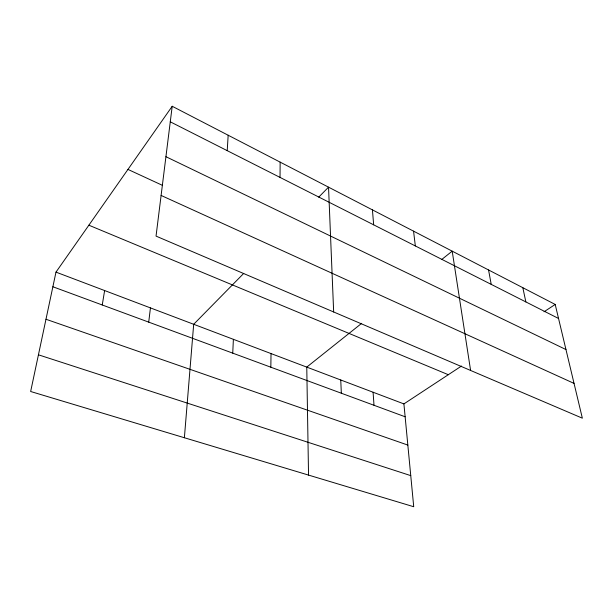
<?xml version="1.0" encoding="UTF-8"?>
<svg xmlns="http://www.w3.org/2000/svg" width="613" height="613" viewBox="0 0 613 613"><rect width="100%" height="100%" fill="white"/><g stroke="black" fill="none" stroke-linecap="round" stroke-linejoin="round"><path stroke-width="0.92" d="M280.034 177.41L280.149 162.123M270.839 367.202L271.023 353.571M232.741 353.142L233.384 339.318M227.216 150.652L228.174 135.228M184.383 437.743L193.685 324.285L243.721 273.406M148.714 322.131L150.446 307.902M172.207 106.271L156.039 236.112L582.35 418.181L555.194 304.446L172.207 106.271L55.982 272.126L30.65 391.5L413.721 506.729L403.906 403.906L461.505 366.038M102.248 304.983L104.624 290.554M318.699 197.171L328.537 187.164L333.664 311.979M361.662 323.342L306.768 367.11L308.538 475.09M441.912 259.353L452.195 251.154L470.6 370.459M544.03 311.787L555.194 304.446M38.435 354.804L410.756 475.627M45.983 319.258L407.837 445.076M52.879 286.761L405.139 416.771M55.982 272.126L403.906 403.906M88.87 225.201L448.318 374.712M161.104 195.44L574.044 383.401M127.964 169.418L162.407 185.333M165.931 156.69L565.968 349.556M170.276 121.811L558.55 318.484M522.828 287.696L525.862 301.925M488.553 269.965L491.22 284.378M413.56 231.155L415.338 245.943M372.428 209.876L373.662 224.833M373.087 392.228L374.007 405.277M340.744 379.976L341.334 393.217"/></g></svg>
